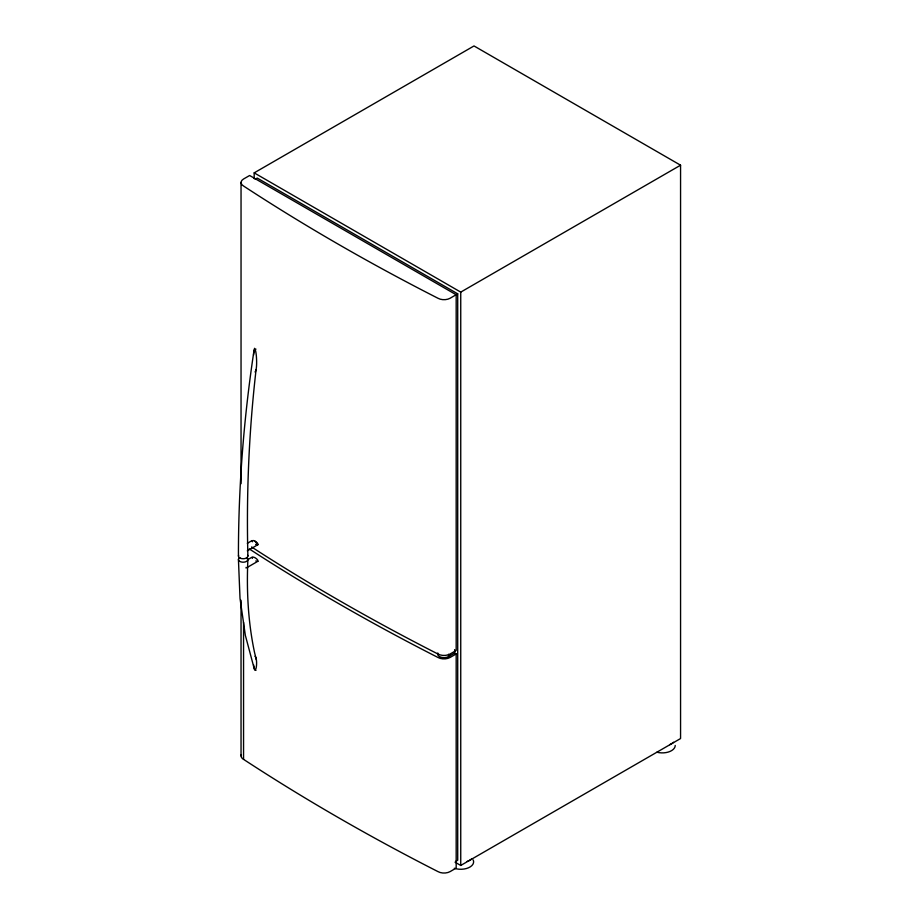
<?xml version="1.0" encoding="UTF-8"?>
<svg xmlns="http://www.w3.org/2000/svg" width="919" height="919" viewBox="0 0 919 919"><rect width="100%" height="100%" fill="white"/><g stroke="black" fill="none" stroke-linecap="round" stroke-linejoin="round"><path stroke-width="1.38" d="M238.435 556.018C238.354 486.84 243.799 417.72 254.184 349.335M247.889 559.476C246.464 590.595 248.05 621.956 254.54 652.479L256.367 659.842M253.564 355.079C255.413 336.928 258.572 369.151 255.011 371.965M256.079 369.668C248.957 431.505 246.281 493.802 247.889 556.018M247.28 550.826L257.94 544.668C258.492 542.451 251.369 538.408 252.38 541.796M246.097 568.091L246.097 567.379M247.28 567.402L257.94 561.245C258.492 559.028 251.369 554.984 252.38 558.373M254.184 178.596L254.184 172.864L474.009 45.95L680.565 165.202L680.565 738.543L460.741 865.457L455.043 862.171M255.206 179.239L257.228 178.068L457.708 293.816L457.708 860.253L455.675 861.425M457.708 293.816L450.103 298.25A8.593 4.963 0 0 1 437.961 298.25A2201.556 1271.057 0 0 1 243.558 186.017A8.593 4.963 0 0 1 243.558 178.998L249.635 175.495L456.18 294.746L456.18 650.491L450.103 654.006A8.593 4.963 0 0 1 437.961 654.006A2201.556 1271.057 0 0 1 258.813 551.641L251.576 546.954M254.184 172.864L460.741 292.116L680.565 165.202M247.337 543.301L252.082 540.567M247.337 559.878L252.082 557.144M241.329 754.568A8.593 4.963 0 0 0 243.558 759.358A2201.556 1271.057 0 0 0 437.961 871.603A8.593 4.963 0 0 0 450.103 871.603L456.18 868.087L456.18 653.949L450.103 657.453A8.593 4.963 0 0 1 437.961 657.453A2201.556 1271.057 0 0 1 258.813 555.099L249.279 548.93M257.94 544.668L255.792 544.404L257.871 544.473L255.011 541.234M257.94 561.245L255.792 560.992M456.18 653.949L454.664 653.076L448.587 656.58L448.587 654.282M255.011 656.269C258.377 659.21 255.677 678.693 253.564 664.805M245.442 635.684L254.46 669.514A2.148 1.241 0 0 0 255.976 670.388M245.339 635.236L240.02 598.43L238.435 559.476M460.741 292.116L460.741 865.457M454.664 649.618L454.664 654.075M243.558 622.312L243.558 759.358M241.042 182.513L241.042 483.75M241.042 600.245L241.042 755.855M450.253 654.914A6.444 3.722 0 0 1 442.361 657.544A6.444 3.722 0 0 1 437.812 652.984M471.895 858.656A12.889 7.444 0 0 1 467.185 861.379M673.501 742.265A12.889 7.444 0 0 1 669.721 744.643M473.193 859.92A12.889 7.444 0 0 1 468.587 867.743A12.889 7.444 0 0 1 454.296 868.283M675.224 745.458A12.889 7.444 0 0 1 656.89 752.201M255.976 349.174A2.148 1.241 0 0 1 254.46 348.301M246.51 557.546A4.721 2.723 0 0 1 246.51 561.406A4.721 2.723 0 0 1 239.825 561.406A4.721 2.723 0 0 1 239.825 557.546M247.728 555.317A4.721 2.723 0 0 1 243.167 558.752A4.721 2.723 0 0 1 238.595 555.317"/></g></svg>
